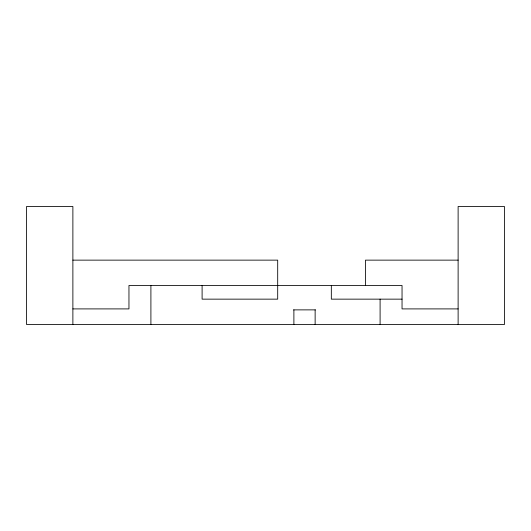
<?xml version="1.0" encoding="UTF-8"?>
<svg xmlns="http://www.w3.org/2000/svg" width="531" height="531" viewBox="0 0 531 531"><rect width="100%" height="100%" fill="white"/><g stroke="black" fill="none" stroke-linecap="round" stroke-linejoin="round"><path stroke-width="0.8" d="M72.88 260.137L277.693 260.137L277.693 299.145L202.105 299.145L202.105 285.492M458.12 260.137L365.467 260.137L365.467 285.492M402.04 299.145L331.331 299.145L331.331 285.492M72.88 308.903L128.96 308.903L128.96 285.492L402.04 285.492L402.04 308.903L458.12 308.903M293.53 309.878L315.494 309.878M458.12 324.507L458.12 206.493L504.45 206.493L504.45 324.507L26.55 324.507L26.55 206.493L72.88 206.493L72.88 324.507M380.096 299.145L380.096 324.507M315.135 309.878L315.135 324.507M293.889 309.878L293.889 324.507M150.904 285.492L150.904 324.507"/></g></svg>
